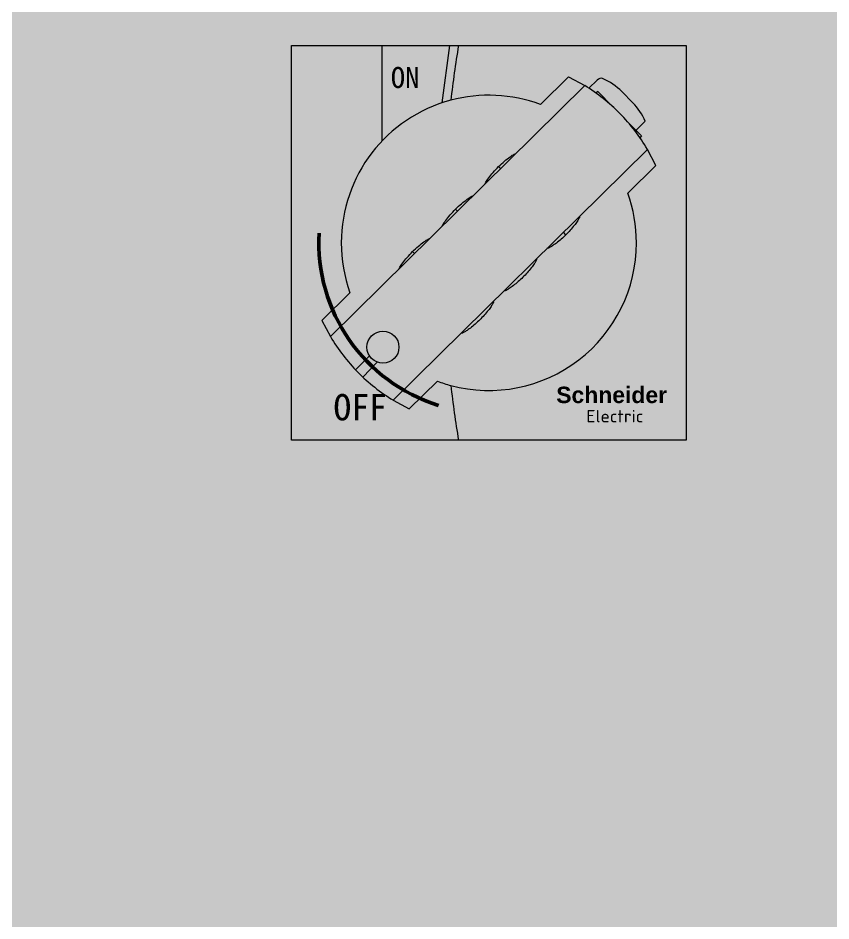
# Model space of a CAD drawing. Header units: millimetres. Extents: x 6914 to 9858, y -2771 to -210.
# Drawn here: x 8775.8 to 8930.4, y -1351.7 to -1180.1 of the extents above; entities that cross this region are included whole.
import ezdxf
from ezdxf.enums import TextEntityAlignment as Align

# ---------------------------------------------------------------- set-up
doc = ezdxf.new("R2010")
doc.units = ezdxf.units.MM
doc.layers.get('0').update_dxf_attribs({"lineweight": 9})
doc.layers.add('05. Аппараты', color=7, linetype='Continuous')
doc.layers.add('APPAREILLAGE', color=7, linetype='Continuous')
for name, color, linetype, lineweight in [('THICK', 7, 'Continuous', 13), ('тонкая', 7, 'Continuous', 13), ('Штриховка шкафов', 7, 'Continuous', 9)]:
    doc.layers.add(name, color=color, linetype=linetype, lineweight=lineweight)
doc.styles.add('ISO', font='', dxfattribs={"width": 0.8})
doc.styles.get("Standard").update_dxf_attribs({"font": 'txt.shx'})
doc.styles.add('STANDARD-2', font='arialbd.ttf')
doc.styles.get('ISO').set_extended_font_data('FangSong_GB2312')

# ---------------------------------------------------------------- blocks, each defined once
blk = doc.blocks.new('Из_буфера4442')
at = {"layer": 'Штриховка шкафов', "true_color": 0xc5c7c4}
blk.add_hatch(color=9, dxfattribs=at).paths.add_polyline_path([(-200, 2000), (200, 2000), (200, 0), (-200, 0)])
blk = doc.blocks.new('LV432598')
at = {"true_color": 0xffffff}
h = blk.add_hatch(color=7, dxfattribs=at)
h.paths.add_polyline_path([(-17.1, -19.82, 1), (-23.19, -19.82, 1)])
h.paths.add_polyline_path([(-25.34, -24.14), (-22.7, -21.47, 0.157502), (-21.25, -22.66), (-23.94, -25.53, -0.017015)])
at = {"layer": 'тонкая'}
h = blk.add_hatch(color=252, dxfattribs=at)
h.paths.add_polyline_path([(-19.87, 33.06), (-16.01, 33.06), (-16.01, 28.39), (-19.87, 28.39)])
h.paths.add_polyline_path([(-19.87, 34.39), (-12.27, 34.39), (-12.27, 28.39), (-16.01, 28.39), (-16.01, 33.06), (-19.87, 33.06)])
h.paths.add_polyline_path([(-20.33, 37.5), (-7.47, 37.5), (-8.97, 26.59, 0.121851), (-20.33, 19.34), (-20.33, 24.62), (-16.01, 24.62), (-16.01, 28.39), (-12.27, 28.39), (-12.27, 34.39), (-19.87, 34.39), (-19.87, 33.06), (-20.33, 33.06)])
h.paths.add_polyline_path([(-19.87, 28.39), (-16.01, 28.39), (-16.01, 24.62), (-20.33, 24.62), (-20.33, 33.06), (-19.87, 33.06)])
h.paths.add_polyline_path([(20.7, 28.79), (23.56, 25.88, 0.029351), (20.37, 28.46)])
h.paths.add_polyline_path([(-7.13, 5.58), (-6.87, 5.86), (-6.61, 6.14), (-6.33, 6.42), (-5.95, 6.03), (-8.92, 3.1), (-8.88, 3.2), (-8.82, 3.32), (-8.74, 3.47), (-8.63, 3.64), (-8.51, 3.83), (-8.37, 4.04), (-8.2, 4.27), (-8.02, 4.51), (-7.82, 4.77), (-7.6, 5.03), (-7.37, 5.31)])
h.paths.add_polyline_path([(-15.06, -2.22), (-14.79, -1.94), (-14.52, -1.66), (-14.14, -2.05), (-17.1, -4.97), (-17.06, -4.88), (-17, -4.76), (-16.92, -4.61), (-16.82, -4.44), (-16.69, -4.25), (-16.55, -4.03), (-16.39, -3.81), (-16.2, -3.56), (-16, -3.31), (-15.79, -3.04), (-15.56, -2.77), (-15.31, -2.5)])
h.paths.add_polyline_path([(1.58, 14.22), (1.85, 14.49), (2.23, 14.11), (-0.73, 11.18), (-0.69, 11.28), (-0.63, 11.4), (-0.55, 11.55), (-0.45, 11.72), (-0.32, 11.91), (-0.18, 12.12), (-0.02, 12.35), (0.17, 12.59), (0.37, 12.85), (0.58, 13.11), (0.81, 13.38), (1.06, 13.66), (1.31, 13.94)])
h.paths.add_polyline_path([(-4.67, 7.88), (-4.41, 8.08), (-4.16, 8.26), (-3.93, 8.42), (-3.72, 8.56), (-3.53, 8.68), (-3.35, 8.78), (-3.21, 8.86), (-3.08, 8.92), (-2.99, 8.96), (-5.95, 6.03), (-6.33, 6.42), (-6.05, 6.69), (-5.77, 6.95), (-5.49, 7.2), (-5.21, 7.44), (-4.93, 7.67)])
h.paths.add_polyline_path([(-14.24, -1.39), (-13.95, -1.13), (-13.67, -0.88), (-13.39, -0.64), (-13.12, -0.41), (-12.85, -0.2), (-12.59, 0), (-12.35, 0.18), (-12.12, 0.34), (-11.91, 0.48), (-11.71, 0.6), (-11.54, 0.7), (-11.39, 0.78), (-11.27, 0.84), (-11.17, 0.88), (-14.14, -2.05), (-14.52, -1.66)])
h.paths.add_polyline_path([(-18.2, -26.72, 0.018275), (-16.2, -27.97), (-18.17, -29.92, -0.000269), (-18.2, -29.9)])
h.paths.add_polyline_path([(2.7, 15.28), (2.98, 15.52), (3.25, 15.75), (3.52, 15.96), (3.78, 16.16), (4.02, 16.34), (4.25, 16.5), (4.46, 16.64), (4.66, 16.76), (4.83, 16.86), (4.98, 16.94), (5.1, 17), (5.2, 17.03), (2.23, 14.11), (1.85, 14.49), (2.13, 14.76), (2.42, 15.03)])
h.paths.add_polyline_path([(-28.15, -15.88, 0.115146), (-18.22, -26.71), (-22.62, -26.71, -0.083603), (-30.12, -17.82)])
h.paths.add_polyline_path([(-31.75, -14.73), (-29.72, -12.73, 0.027252), (-28.15, -15.88), (-30.12, -17.83)])
h.paths.add_polyline_path([(-16.2, -27.97, 0.02696), (-13.1, -29.55), (-15.13, -31.56), (-18.17, -29.92)])
h.paths.add_polyline_path([(-22.62, -26.71), (-18.22, -26.71, 0.000147), (-18.2, -26.72), (-18.2, -29.9, -0.03902)])
h.paths.add_polyline_path([(21.59, 31.26), (23.57, 30.17), (25.28, 28.76), (27.37, 26.63), (28.7, 25), (29.74, 23.11), (28, 21.39), (26.19, 23.22, 0.026736), (23.56, 25.88), (20.7, 28.79), (20.37, 28.46, 0.011633), (19.02, 29.38), (20.57, 30.91), (20.71, 31.03), (20.86, 31.14), (21.02, 31.22), (21.18, 31.27), (21.33, 31.3), (21.47, 31.29)])
h.paths.add_polyline_path([(-7.24, 27.11, -0.155817), (9.82, 26.29), (15.15, 31.55), (18.22, 29.88), (5.2, 17.03), (5.1, 17), (4.98, 16.94), (4.83, 16.86), (4.66, 16.76), (4.46, 16.64), (4.25, 16.5), (4.02, 16.34), (3.78, 16.16), (3.52, 15.96), (3.25, 15.75), (2.98, 15.52), (2.7, 15.28), (2.42, 15.03), (2.13, 14.76), (1.85, 14.49), (1.58, 14.22), (1.31, 13.94), (1.06, 13.66), (0.81, 13.38), (0.58, 13.11), (0.37, 12.85), (0.17, 12.59), (-0.02, 12.35), (-0.18, 12.12), (-0.32, 11.91), (-0.45, 11.72), (-0.55, 11.55), (-0.63, 11.4), (-0.69, 11.28), (-0.73, 11.18), (-2.99, 8.96), (-3.08, 8.92), (-3.21, 8.86), (-3.35, 8.78), (-3.53, 8.68), (-3.72, 8.56), (-3.93, 8.42), (-4.16, 8.26), (-4.41, 8.08), (-4.67, 7.88), (-4.93, 7.67), (-5.21, 7.44), (-5.49, 7.2), (-5.77, 6.95), (-6.05, 6.69), (-6.33, 6.42), (-6.61, 6.14), (-6.87, 5.86), (-7.13, 5.58), (-7.37, 5.31), (-7.6, 5.03), (-7.82, 4.77), (-8.02, 4.51), (-8.2, 4.27), (-8.37, 4.04), (-8.51, 3.83), (-8.63, 3.64), (-8.74, 3.47), (-8.82, 3.32), (-8.88, 3.2), (-8.92, 3.1), (-11.17, 0.88), (-11.27, 0.84), (-11.39, 0.78), (-11.54, 0.7), (-11.71, 0.6), (-11.91, 0.48), (-12.12, 0.34), (-12.35, 0.18), (-12.59, 0), (-12.85, -0.2), (-13.12, -0.41), (-13.39, -0.64), (-13.67, -0.88), (-13.95, -1.13), (-14.24, -1.39), (-14.52, -1.66), (-14.79, -1.94), (-15.06, -2.22), (-15.31, -2.5), (-15.56, -2.77), (-15.79, -3.04), (-16, -3.31), (-16.2, -3.56), (-16.39, -3.81), (-16.55, -4.03), (-16.69, -4.25), (-16.82, -4.44), (-16.92, -4.61), (-17, -4.76), (-17.06, -4.88), (-17.1, -4.97), (-28.15, -15.88, -0.027252), (-29.72, -12.73), (-26.41, -9.47, -0.438819)])
h.paths.add_polyline_path([(17.21, 5), (30.15, 17.77), (31.76, 14.71), (26.42, 9.45, -0.604578), (-7.24, -27.11, -0.023899), (-9.79, -26.3), (-13.1, -29.55, -0.02696), (-16.2, -27.97), (-5.2, -17.12), (0.84, -11.15), (2.98, -9.04), (9.03, -3.08), (11.17, -0.96), (14.18, 2.01)])
h.paths.add_polyline_path([(-0.73, 11.18), (2.23, 14.11), (5.2, 17.03), (18.22, 29.88, -0.006784), (19.02, 29.38, -0.011633), (20.37, 28.46, -0.029351), (23.56, 25.88, -0.026736), (26.19, 23.22, -0.029351), (28.73, 19.99, -0.018849), (30.15, 17.77), (17.21, 5), (14.18, 2.01), (11.17, -0.96), (9.03, -3.08), (2.98, -9.04), (0.84, -11.15), (-5.2, -17.12), (-16.2, -27.97, -0.018275), (-18.2, -26.72), (-18.2, -26.71), (-18.22, -26.71, -0.115146), (-28.15, -15.88), (-17.1, -4.97), (-14.14, -2.05), (-11.17, 0.88), (-8.92, 3.1), (-5.95, 6.03), (-2.99, 8.96)])
h.paths.add_polyline_path([(-37.5, 37.5), (37.5, 37.5), (37.5, -37.5), (-37.5, -37.5)])
h = blk.add_hatch(color=251, dxfattribs=at)
h.paths.add_polyline_path([(-18.2, -26.72, 0.018275), (-16.2, -27.97), (-18.17, -29.92, -0.000269), (-18.2, -29.9)])
h.paths.add_polyline_path([(-13.39, -0.64), (-13.12, -0.41), (-12.85, -0.2), (-12.59, 0), (-12.35, 0.18), (-12.12, 0.34), (-11.91, 0.48), (-11.71, 0.6), (-11.54, 0.7), (-11.39, 0.78), (-11.27, 0.84), (-11.17, 0.88), (-14.14, -2.05), (-14.52, -1.66), (-14.24, -1.39), (-13.95, -1.13), (-13.67, -0.88)])
h.paths.add_polyline_path([(-14.79, -1.94), (-14.52, -1.66), (-14.14, -2.05), (-17.1, -4.97), (-17.06, -4.88), (-17, -4.76), (-16.92, -4.61), (-16.82, -4.44), (-16.69, -4.25), (-16.55, -4.03), (-16.39, -3.81), (-16.2, -3.56), (-16, -3.31), (-15.79, -3.04), (-15.56, -2.77), (-15.31, -2.5), (-15.06, -2.22)])
h.paths.add_polyline_path([(-6.87, 5.86), (-6.61, 6.14), (-6.33, 6.42), (-5.95, 6.03), (-8.92, 3.1), (-8.88, 3.2), (-8.82, 3.32), (-8.74, 3.47), (-8.63, 3.64), (-8.51, 3.83), (-8.37, 4.04), (-8.2, 4.27), (-8.02, 4.51), (-7.82, 4.77), (-7.6, 5.03), (-7.37, 5.31), (-7.13, 5.58)])
h.paths.add_polyline_path([(-5.77, 6.95), (-5.49, 7.2), (-5.21, 7.44), (-4.93, 7.67), (-4.67, 7.88), (-4.41, 8.08), (-4.16, 8.26), (-3.93, 8.42), (-3.72, 8.56), (-3.53, 8.68), (-3.35, 8.78), (-3.21, 8.86), (-3.08, 8.92), (-2.99, 8.96), (-5.95, 6.03), (-6.33, 6.42), (-6.05, 6.69)])
h.paths.add_polyline_path([(1.58, 14.22), (1.85, 14.49), (2.23, 14.11), (-0.73, 11.18), (-0.69, 11.28), (-0.63, 11.4), (-0.55, 11.55), (-0.45, 11.72), (-0.32, 11.91), (-0.18, 12.12), (-0.02, 12.35), (0.17, 12.59), (0.37, 12.85), (0.58, 13.11), (0.81, 13.38), (1.06, 13.66), (1.31, 13.94)])
h.paths.add_polyline_path([(2.42, 15.03), (2.7, 15.28), (2.98, 15.52), (3.25, 15.75), (3.52, 15.96), (3.78, 16.16), (4.02, 16.34), (4.25, 16.5), (4.46, 16.64), (4.66, 16.76), (4.83, 16.86), (4.98, 16.94), (5.1, 17), (5.2, 17.03), (2.23, 14.11), (1.85, 14.49), (2.13, 14.76)])
h.paths.add_polyline_path([(20.7, 28.79), (23.56, 25.88, 0.029351), (20.37, 28.46)])
h.paths.add_polyline_path([(-0.73, 11.18), (2.23, 14.11), (5.2, 17.03), (18.22, 29.88, -0.006784), (19.02, 29.38, -0.011633), (20.37, 28.46, -0.029351), (23.56, 25.88, -0.026736), (26.19, 23.22, -0.029351), (28.73, 19.99, -0.018849), (30.15, 17.77), (17.21, 5), (14.18, 2.01), (11.17, -0.96), (9.03, -3.08), (2.98, -9.04), (0.84, -11.15), (-5.2, -17.12), (-16.2, -27.97, -0.018275), (-18.2, -26.72), (-18.2, -26.71), (-18.22, -26.71, -0.115146), (-28.15, -15.88), (-17.1, -4.97), (-14.14, -2.05), (-11.17, 0.88), (-8.92, 3.1), (-5.95, 6.03), (-2.99, 8.96)])
h.paths.add_polyline_path([(-7.24, 27.11, -0.155817), (9.82, 26.29), (15.15, 31.55), (18.22, 29.88), (5.2, 17.03), (5.1, 17), (4.98, 16.94), (4.83, 16.86), (4.66, 16.76), (4.46, 16.64), (4.25, 16.5), (4.02, 16.34), (3.78, 16.16), (3.52, 15.96), (3.25, 15.75), (2.98, 15.52), (2.7, 15.28), (2.42, 15.03), (2.13, 14.76), (1.85, 14.49), (1.58, 14.22), (1.31, 13.94), (1.06, 13.66), (0.81, 13.38), (0.58, 13.11), (0.37, 12.85), (0.17, 12.59), (-0.02, 12.35), (-0.18, 12.12), (-0.32, 11.91), (-0.45, 11.72), (-0.55, 11.55), (-0.63, 11.4), (-0.69, 11.28), (-0.73, 11.18), (-2.99, 8.96), (-3.08, 8.92), (-3.21, 8.86), (-3.35, 8.78), (-3.53, 8.68), (-3.72, 8.56), (-3.93, 8.42), (-4.16, 8.26), (-4.41, 8.08), (-4.67, 7.88), (-4.93, 7.67), (-5.21, 7.44), (-5.49, 7.2), (-5.77, 6.95), (-6.05, 6.69), (-6.33, 6.42), (-6.61, 6.14), (-6.87, 5.86), (-7.13, 5.58), (-7.37, 5.31), (-7.6, 5.03), (-7.82, 4.77), (-8.02, 4.51), (-8.2, 4.27), (-8.37, 4.04), (-8.51, 3.83), (-8.63, 3.64), (-8.74, 3.47), (-8.82, 3.32), (-8.88, 3.2), (-8.92, 3.1), (-11.17, 0.88), (-11.27, 0.84), (-11.39, 0.78), (-11.54, 0.7), (-11.71, 0.6), (-11.91, 0.48), (-12.12, 0.34), (-12.35, 0.18), (-12.59, 0), (-12.85, -0.2), (-13.12, -0.41), (-13.39, -0.64), (-13.67, -0.88), (-13.95, -1.13), (-14.24, -1.39), (-14.52, -1.66), (-14.79, -1.94), (-15.06, -2.22), (-15.31, -2.5), (-15.56, -2.77), (-15.79, -3.04), (-16, -3.31), (-16.2, -3.56), (-16.39, -3.81), (-16.55, -4.03), (-16.69, -4.25), (-16.82, -4.44), (-16.92, -4.61), (-17, -4.76), (-17.06, -4.88), (-17.1, -4.97), (-28.15, -15.88, -0.027252), (-29.72, -12.73), (-26.41, -9.47, -0.438819)])
h.paths.add_polyline_path([(12.64, -0.2), (12.85, -0.04), (13.07, 0.14), (13.3, 0.32), (13.54, 0.52), (13.77, 0.72), (14, 0.92), (14.23, 1.13), (14.44, 1.33), (14.65, 1.53), (14.18, 2.01), (17.21, 5), (30.15, 17.77), (31.76, 14.71), (26.42, 9.45, -0.604578), (-7.24, -27.11, -0.023899), (-9.79, -26.3), (-13.1, -29.55, -0.02696), (-16.2, -27.97), (-5.2, -17.12), (0.84, -11.15), (2.98, -9.04), (9.03, -3.08), (11.17, -0.96), (14.18, 2.01), (14.65, 1.53), (14.44, 1.33), (14.23, 1.13), (14, 0.92), (13.77, 0.72), (13.54, 0.52), (13.3, 0.32), (13.07, 0.14), (12.85, -0.04)])
h.paths.add_polyline_path([(23.57, 30.17), (25.28, 28.76), (27.37, 26.63), (28.7, 25), (29.74, 23.11), (28, 21.39), (26.19, 23.22, 0.026736), (23.56, 25.88), (20.7, 28.79), (20.37, 28.46, 0.011633), (19.02, 29.38), (20.57, 30.91), (20.71, 31.03), (20.86, 31.14), (21.02, 31.22), (21.18, 31.27), (21.33, 31.3), (21.47, 31.29), (21.59, 31.26)])
h.paths.add_polyline_path([(-29.72, -12.73, 0.027252), (-28.15, -15.88), (-30.12, -17.83), (-31.75, -14.73)])
h.paths.add_polyline_path([(-28.15, -15.88, 0.115146), (-18.22, -26.71), (-22.62, -26.71, -0.083603), (-30.12, -17.82)])
h.paths.add_polyline_path([(-16.2, -27.97, 0.02696), (-13.1, -29.55), (-15.13, -31.56), (-18.17, -29.92)])
h.paths.add_polyline_path([(-22.62, -26.71), (-18.22, -26.71, 0.000147), (-18.2, -26.72), (-18.2, -29.9, -0.03902)])
at = {"layer": 'тонкая', "ltscale": 100}
h = blk.add_hatch(color=251, dxfattribs=at)
h.paths.add_polyline_path([(-16.2, -3.56), (-16.39, -3.81), (-16.55, -4.03), (-16.69, -4.25), (-16.82, -4.44), (-16.92, -4.61), (-17, -4.76), (-17.06, -4.88), (-17.1, -4.97), (-14.14, -2.05), (-11.17, 0.88), (-8.92, 3.1), (-5.95, 6.03), (-2.99, 8.96), (-0.73, 11.18), (2.23, 14.11), (5.2, 17.03), (18.22, 29.88, -0.018419), (20.37, 28.46, -0.029351), (23.56, 25.88), (20.7, 28.79), (20.37, 28.46, 0.018419), (18.22, 29.88), (5.2, 17.03), (5.1, 17), (4.98, 16.94), (4.83, 16.86), (4.66, 16.76), (4.46, 16.64), (4.25, 16.5), (4.02, 16.34), (3.78, 16.16), (3.52, 15.96), (3.25, 15.75), (2.98, 15.52), (2.7, 15.28), (2.42, 15.03), (2.13, 14.76), (1.85, 14.49), (1.58, 14.22), (1.31, 13.94), (1.06, 13.66), (0.81, 13.38), (0.58, 13.11), (0.37, 12.85), (0.17, 12.59), (-0.02, 12.35), (-0.18, 12.12), (-0.32, 11.91), (-0.45, 11.72), (-0.55, 11.55), (-0.63, 11.4), (-0.69, 11.28), (-0.73, 11.18), (-2.99, 8.96), (-3.08, 8.92), (-3.21, 8.86), (-3.35, 8.78), (-3.53, 8.68), (-3.72, 8.56), (-3.93, 8.42), (-4.16, 8.26), (-4.41, 8.08), (-4.67, 7.88), (-4.93, 7.67), (-5.21, 7.44), (-5.49, 7.2), (-5.77, 6.95), (-6.05, 6.69), (-6.33, 6.42), (-6.61, 6.14), (-6.87, 5.86), (-7.13, 5.58), (-7.37, 5.31), (-7.6, 5.03), (-7.82, 4.77), (-8.02, 4.51), (-8.2, 4.27), (-8.37, 4.04), (-8.51, 3.83), (-8.63, 3.64), (-8.74, 3.47), (-8.82, 3.32), (-8.88, 3.2), (-8.92, 3.1), (-11.17, 0.88), (-11.27, 0.84), (-11.39, 0.78), (-11.54, 0.7), (-11.71, 0.6), (-11.91, 0.48), (-12.12, 0.34), (-12.35, 0.18), (-12.59, 0), (-12.85, -0.2), (-13.12, -0.41), (-13.39, -0.64), (-13.67, -0.88), (-13.95, -1.13), (-14.24, -1.39), (-14.52, -1.66), (-14.79, -1.94), (-15.06, -2.22), (-15.31, -2.5), (-15.56, -2.77), (-15.79, -3.04), (-16, -3.31)])
h.paths.add_polyline_path([(-16.2, -3.56), (-16.39, -3.81), (-16.55, -4.03), (-16.69, -4.25), (-16.82, -4.44), (-16.92, -4.61), (-17, -4.76), (-17.06, -4.88), (-17.1, -4.97), (-14.14, -2.05), (-11.17, 0.88), (-8.92, 3.1), (-5.95, 6.03), (-2.99, 8.96), (-0.73, 11.18), (2.23, 14.11), (5.2, 17.03), (18.22, 29.88, -0.018419), (20.37, 28.46, -0.029351), (23.56, 25.88), (20.7, 28.79), (20.37, 28.46, 0.018419), (18.22, 29.88), (5.2, 17.03), (5.1, 17), (4.98, 16.94), (4.83, 16.86), (4.66, 16.76), (4.46, 16.64), (4.25, 16.5), (4.02, 16.34), (3.78, 16.16), (3.52, 15.96), (3.25, 15.75), (2.98, 15.52), (2.7, 15.28), (2.42, 15.03), (2.13, 14.76), (1.85, 14.49), (1.58, 14.22), (1.31, 13.94), (1.06, 13.66), (0.81, 13.38), (0.58, 13.11), (0.37, 12.85), (0.17, 12.59), (-0.02, 12.35), (-0.18, 12.12), (-0.32, 11.91), (-0.45, 11.72), (-0.55, 11.55), (-0.63, 11.4), (-0.69, 11.28), (-0.73, 11.18), (-2.99, 8.96), (-3.08, 8.92), (-3.21, 8.86), (-3.35, 8.78), (-3.53, 8.68), (-3.72, 8.56), (-3.93, 8.42), (-4.16, 8.26), (-4.41, 8.08), (-4.67, 7.88), (-4.93, 7.67), (-5.21, 7.44), (-5.49, 7.2), (-5.77, 6.95), (-6.05, 6.69), (-6.33, 6.42), (-6.61, 6.14), (-6.87, 5.86), (-7.13, 5.58), (-7.37, 5.31), (-7.6, 5.03), (-7.82, 4.77), (-8.02, 4.51), (-8.2, 4.27), (-8.37, 4.04), (-8.51, 3.83), (-8.63, 3.64), (-8.74, 3.47), (-8.82, 3.32), (-8.88, 3.2), (-8.92, 3.1), (-11.17, 0.88), (-11.27, 0.84), (-11.39, 0.78), (-11.54, 0.7), (-11.71, 0.6), (-11.91, 0.48), (-12.12, 0.34), (-12.35, 0.18), (-12.59, 0), (-12.85, -0.2), (-13.12, -0.41), (-13.39, -0.64), (-13.67, -0.88), (-13.95, -1.13), (-14.24, -1.39), (-14.52, -1.66), (-14.79, -1.94), (-15.06, -2.22), (-15.31, -2.5), (-15.56, -2.77), (-15.79, -3.04), (-16, -3.31)])
h.paths.add_polyline_path([(-16.2, -3.56), (-16.39, -3.81), (-16.55, -4.03), (-16.69, -4.25), (-16.82, -4.44), (-16.92, -4.61), (-17, -4.76), (-17.06, -4.88), (-17.1, -4.97), (-14.14, -2.05), (-11.17, 0.88), (-8.92, 3.1), (-5.95, 6.03), (-2.99, 8.96), (-0.73, 11.18), (2.23, 14.11), (5.2, 17.03), (18.22, 29.88, -0.018419), (20.37, 28.46, -0.029351), (23.56, 25.88), (20.7, 28.79), (20.37, 28.46, 0.018419), (18.22, 29.88), (5.2, 17.03), (5.1, 17), (4.98, 16.94), (4.83, 16.86), (4.66, 16.76), (4.46, 16.64), (4.25, 16.5), (4.02, 16.34), (3.78, 16.16), (3.52, 15.96), (3.25, 15.75), (2.98, 15.52), (2.7, 15.28), (2.42, 15.03), (2.13, 14.76), (1.85, 14.49), (1.58, 14.22), (1.31, 13.94), (1.06, 13.66), (0.81, 13.38), (0.58, 13.11), (0.37, 12.85), (0.17, 12.59), (-0.02, 12.35), (-0.18, 12.12), (-0.32, 11.91), (-0.45, 11.72), (-0.55, 11.55), (-0.63, 11.4), (-0.69, 11.28), (-0.73, 11.18), (-2.99, 8.96), (-3.08, 8.92), (-3.21, 8.86), (-3.35, 8.78), (-3.53, 8.68), (-3.72, 8.56), (-3.93, 8.42), (-4.16, 8.26), (-4.41, 8.08), (-4.67, 7.88), (-4.93, 7.67), (-5.21, 7.44), (-5.49, 7.2), (-5.77, 6.95), (-6.05, 6.69), (-6.33, 6.42), (-6.61, 6.14), (-6.87, 5.86), (-7.13, 5.58), (-7.37, 5.31), (-7.6, 5.03), (-7.82, 4.77), (-8.02, 4.51), (-8.2, 4.27), (-8.37, 4.04), (-8.51, 3.83), (-8.63, 3.64), (-8.74, 3.47), (-8.82, 3.32), (-8.88, 3.2), (-8.92, 3.1), (-11.17, 0.88), (-11.27, 0.84), (-11.39, 0.78), (-11.54, 0.7), (-11.71, 0.6), (-11.91, 0.48), (-12.12, 0.34), (-12.35, 0.18), (-12.59, 0), (-12.85, -0.2), (-13.12, -0.41), (-13.39, -0.64), (-13.67, -0.88), (-13.95, -1.13), (-14.24, -1.39), (-14.52, -1.66), (-14.79, -1.94), (-15.06, -2.22), (-15.31, -2.5), (-15.56, -2.77), (-15.79, -3.04), (-16, -3.31)])
h.paths.add_polyline_path([(-16.2, -3.56), (-16.39, -3.81), (-16.55, -4.03), (-16.69, -4.25), (-16.82, -4.44), (-16.92, -4.61), (-17, -4.76), (-17.06, -4.88), (-17.1, -4.97), (-14.14, -2.05), (-11.17, 0.88), (-8.92, 3.1), (-5.95, 6.03), (-2.99, 8.96), (-0.73, 11.18), (2.23, 14.11), (5.2, 17.03), (18.22, 29.88, -0.018419), (20.37, 28.46, -0.029351), (23.56, 25.88), (20.7, 28.79), (20.37, 28.46, 0.018419), (18.22, 29.88), (5.2, 17.03), (5.1, 17), (4.98, 16.94), (4.83, 16.86), (4.66, 16.76), (4.46, 16.64), (4.25, 16.5), (4.02, 16.34), (3.78, 16.16), (3.52, 15.96), (3.25, 15.75), (2.98, 15.52), (2.7, 15.28), (2.42, 15.03), (2.13, 14.76), (1.85, 14.49), (1.58, 14.22), (1.31, 13.94), (1.06, 13.66), (0.81, 13.38), (0.58, 13.11), (0.37, 12.85), (0.17, 12.59), (-0.02, 12.35), (-0.18, 12.12), (-0.32, 11.91), (-0.45, 11.72), (-0.55, 11.55), (-0.63, 11.4), (-0.69, 11.28), (-0.73, 11.18), (-2.99, 8.96), (-3.08, 8.92), (-3.21, 8.86), (-3.35, 8.78), (-3.53, 8.68), (-3.72, 8.56), (-3.93, 8.42), (-4.16, 8.26), (-4.41, 8.08), (-4.67, 7.88), (-4.93, 7.67), (-5.21, 7.44), (-5.49, 7.2), (-5.77, 6.95), (-6.05, 6.69), (-6.33, 6.42), (-6.61, 6.14), (-6.87, 5.86), (-7.13, 5.58), (-7.37, 5.31), (-7.6, 5.03), (-7.82, 4.77), (-8.02, 4.51), (-8.2, 4.27), (-8.37, 4.04), (-8.51, 3.83), (-8.63, 3.64), (-8.74, 3.47), (-8.82, 3.32), (-8.88, 3.2), (-8.92, 3.1), (-11.17, 0.88), (-11.27, 0.84), (-11.39, 0.78), (-11.54, 0.7), (-11.71, 0.6), (-11.91, 0.48), (-12.12, 0.34), (-12.35, 0.18), (-12.59, 0), (-12.85, -0.2), (-13.12, -0.41), (-13.39, -0.64), (-13.67, -0.88), (-13.95, -1.13), (-14.24, -1.39), (-14.52, -1.66), (-14.79, -1.94), (-15.06, -2.22), (-15.31, -2.5), (-15.56, -2.77), (-15.79, -3.04), (-16, -3.31)])
h.paths.add_polyline_path([(1.58, 14.22), (1.85, 14.49), (2.23, 14.11), (-0.73, 11.18), (-0.69, 11.28), (-0.63, 11.4), (-0.55, 11.55), (-0.45, 11.72), (-0.32, 11.91), (-0.18, 12.12), (-0.02, 12.35), (0.17, 12.59), (0.37, 12.85), (0.58, 13.11), (0.81, 13.38), (1.06, 13.66), (1.31, 13.94)])
h.paths.add_polyline_path([(2.42, 15.03), (2.7, 15.28), (2.98, 15.52), (3.25, 15.75), (3.52, 15.96), (3.78, 16.16), (4.02, 16.34), (4.25, 16.5), (4.46, 16.64), (4.66, 16.76), (4.83, 16.86), (4.98, 16.94), (5.1, 17), (5.2, 17.03), (2.23, 14.11), (1.85, 14.49), (2.13, 14.76)])
h.paths.add_polyline_path([(-5.49, 7.2), (-5.21, 7.44), (-4.93, 7.67), (-4.67, 7.88), (-4.41, 8.08), (-4.16, 8.26), (-3.93, 8.42), (-3.72, 8.56), (-3.53, 8.68), (-3.35, 8.78), (-3.21, 8.86), (-3.08, 8.92), (-2.99, 8.96), (-5.95, 6.03), (-6.33, 6.42), (-6.05, 6.69), (-5.77, 6.95)])
h.paths.add_polyline_path([(-6.87, 5.86), (-6.61, 6.14), (-6.33, 6.42), (-5.95, 6.03), (-8.92, 3.1), (-8.88, 3.2), (-8.82, 3.32), (-8.74, 3.47), (-8.63, 3.64), (-8.51, 3.83), (-8.37, 4.04), (-8.2, 4.27), (-8.02, 4.51), (-7.82, 4.77), (-7.6, 5.03), (-7.37, 5.31), (-7.13, 5.58)])
h.paths.add_polyline_path([(-13.39, -0.64), (-13.12, -0.41), (-12.85, -0.2), (-12.59, 0), (-12.35, 0.18), (-12.12, 0.34), (-11.91, 0.48), (-11.71, 0.6), (-11.54, 0.7), (-11.39, 0.78), (-11.27, 0.84), (-11.17, 0.88), (-14.14, -2.05), (-14.52, -1.66), (-14.24, -1.39), (-13.95, -1.13), (-13.67, -0.88)])
h.paths.add_polyline_path([(-15.06, -2.22), (-14.79, -1.94), (-14.52, -1.66), (-14.14, -2.05), (-17.1, -4.97), (-17.06, -4.88), (-17, -4.76), (-16.92, -4.61), (-16.82, -4.44), (-16.69, -4.25), (-16.55, -4.03), (-16.39, -3.81), (-16.2, -3.56), (-16, -3.31), (-15.79, -3.04), (-15.56, -2.77), (-15.31, -2.5)])
h.paths.add_polyline_path([(20.7, 28.79), (23.56, 25.88, 0.029351), (20.37, 28.46)])
h.paths.add_polyline_path([(-16.2, -3.56), (-16.39, -3.81), (-16.55, -4.03), (-16.69, -4.25), (-16.82, -4.44), (-16.92, -4.61), (-17, -4.76), (-17.06, -4.88), (-17.1, -4.97), (-14.14, -2.05), (-11.17, 0.88), (-8.92, 3.1), (-5.95, 6.03), (-2.99, 8.96), (-0.73, 11.18), (2.23, 14.11), (5.2, 17.03), (18.22, 29.88, -0.018419), (20.37, 28.46, -0.029351), (23.56, 25.88), (20.7, 28.79), (20.37, 28.46, 0.018419), (18.22, 29.88), (5.2, 17.03), (5.1, 17), (4.98, 16.94), (4.83, 16.86), (4.66, 16.76), (4.46, 16.64), (4.25, 16.5), (4.02, 16.34), (3.78, 16.16), (3.52, 15.96), (3.25, 15.75), (2.98, 15.52), (2.7, 15.28), (2.42, 15.03), (2.13, 14.76), (1.85, 14.49), (1.58, 14.22), (1.31, 13.94), (1.06, 13.66), (0.81, 13.38), (0.58, 13.11), (0.37, 12.85), (0.17, 12.59), (-0.02, 12.35), (-0.18, 12.12), (-0.32, 11.91), (-0.45, 11.72), (-0.55, 11.55), (-0.63, 11.4), (-0.69, 11.28), (-0.73, 11.18), (-2.99, 8.96), (-3.08, 8.92), (-3.21, 8.86), (-3.35, 8.78), (-3.53, 8.68), (-3.72, 8.56), (-3.93, 8.42), (-4.16, 8.26), (-4.41, 8.08), (-4.67, 7.88), (-4.93, 7.67), (-5.21, 7.44), (-5.49, 7.2), (-5.77, 6.95), (-6.05, 6.69), (-6.33, 6.42), (-6.61, 6.14), (-6.87, 5.86), (-7.13, 5.58), (-7.37, 5.31), (-7.6, 5.03), (-7.82, 4.77), (-8.02, 4.51), (-8.2, 4.27), (-8.37, 4.04), (-8.51, 3.83), (-8.63, 3.64), (-8.74, 3.47), (-8.82, 3.32), (-8.88, 3.2), (-8.92, 3.1), (-11.17, 0.88), (-11.27, 0.84), (-11.39, 0.78), (-11.54, 0.7), (-11.71, 0.6), (-11.91, 0.48), (-12.12, 0.34), (-12.35, 0.18), (-12.59, 0), (-12.85, -0.2), (-13.12, -0.41), (-13.39, -0.64), (-13.67, -0.88), (-13.95, -1.13), (-14.24, -1.39), (-14.52, -1.66), (-14.79, -1.94), (-15.06, -2.22), (-15.31, -2.5), (-15.56, -2.77), (-15.79, -3.04), (-16, -3.31)])
for p, q in [((-20.33, 37.5), (-20.33, 19.34)), ((-7.47, 37.5), (-8.97, 26.59)), ((-22.7, -21.47), (-25.34, -24.14)), ((-21.25, -22.66), (-23.94, -25.53))]:
    blk.add_line(p, q)
blk.add_circle((-20.14, -19.82), 3.04)
at = {"layer": 'THICK'}
for p, q in [((9.82, 26.29), (15.15, 31.55)), ((20.57, 30.91), (19.02, 29.38)), ((-30.12, -17.82), (18.22, 29.88)), ((20.7, 28.79), (20.37, 28.46)), ((23.56, 25.88), (20.7, 28.79)), ((25.28, 28.76), (27.37, 26.63)), ((26.19, 23.22), (29.05, 20.32)), ((28, 21.39), (29.74, 23.11)), ((29.05, 20.32), (28.73, 19.99)), ((-18.17, -29.92), (30.15, 17.77)), ((2.7, 15.28), (2.98, 15.52)), ((2.98, 15.52), (3.25, 15.75)), ((3.25, 15.75), (3.52, 15.96)), ((3.52, 15.96), (3.78, 16.16)), ((3.78, 16.16), (4.02, 16.34)), ((4.02, 16.34), (4.25, 16.5)), ((4.25, 16.5), (4.46, 16.64)), ((4.46, 16.64), (4.66, 16.76)), ((4.66, 16.76), (4.83, 16.86)), ((4.83, 16.86), (4.98, 16.94)), ((4.98, 16.94), (5.1, 17)), ((5.1, 17), (5.2, 17.03)), ((1.06, 13.66), (1.31, 13.94)), ((1.31, 13.94), (1.58, 14.22)), ((1.58, 14.22), (1.85, 14.49)), ((1.85, 14.49), (2.13, 14.76)), ((2.23, 14.11), (1.85, 14.49)), ((2.13, 14.76), (2.42, 15.03)), ((2.42, 15.03), (2.7, 15.28)), ((26.42, 9.45), (31.76, 14.71)), ((-0.32, 11.91), (-0.18, 12.12)), ((-0.18, 12.12), (-0.02, 12.35)), ((-0.02, 12.35), (0.17, 12.59)), ((0.17, 12.59), (0.37, 12.85)), ((0.37, 12.85), (0.58, 13.11)), ((0.58, 13.11), (0.81, 13.38)), ((0.81, 13.38), (1.06, 13.66)), ((-0.73, 11.18), (-0.69, 11.28)), ((-0.69, 11.28), (-0.63, 11.4)), ((-0.63, 11.4), (-0.55, 11.55)), ((-0.55, 11.55), (-0.45, 11.72)), ((-0.45, 11.72), (-0.32, 11.91)), ((-3.72, 8.56), (-3.53, 8.68)), ((-3.53, 8.68), (-3.35, 8.78)), ((-3.35, 8.78), (-3.21, 8.86)), ((-3.21, 8.86), (-3.08, 8.92)), ((-3.08, 8.92), (-2.99, 8.96)), ((-6.05, 6.69), (-5.77, 6.95)), ((-5.77, 6.95), (-5.49, 7.2)), ((-5.49, 7.2), (-5.21, 7.44)), ((-5.21, 7.44), (-4.93, 7.67)), ((-4.93, 7.67), (-4.67, 7.88)), ((-4.67, 7.88), (-4.41, 8.08)), ((-4.41, 8.08), (-4.16, 8.26)), ((-4.16, 8.26), (-3.93, 8.42)), ((-3.93, 8.42), (-3.72, 8.56)), ((-7.6, 5.03), (-7.37, 5.31)), ((-7.37, 5.31), (-7.13, 5.58)), ((-7.13, 5.58), (-6.87, 5.86)), ((-6.87, 5.86), (-6.61, 6.14)), ((-6.61, 6.14), (-6.33, 6.42)), ((-6.33, 6.42), (-6.05, 6.69)), ((-5.95, 6.03), (-6.33, 6.42)), ((-8.82, 3.32), (-8.74, 3.47)), ((-8.74, 3.47), (-8.63, 3.64)), ((-8.63, 3.64), (-8.51, 3.83)), ((-8.51, 3.83), (-8.37, 4.04)), ((-8.37, 4.04), (-8.2, 4.27)), ((-8.2, 4.27), (-8.02, 4.51)), ((-8.02, 4.51), (-7.82, 4.77)), ((-7.82, 4.77), (-7.6, 5.03)), ((16.4, 3.51), (16.23, 3.3)), ((16.55, 3.71), (16.4, 3.51)), ((16.68, 3.9), (16.55, 3.71)), ((16.8, 4.07), (16.68, 3.9)), ((16.9, 4.22), (16.8, 4.07)), ((16.99, 4.37), (16.9, 4.22)), ((17.06, 4.49), (16.99, 4.37)), ((17.12, 4.6), (17.06, 4.49)), ((17.17, 4.7), (17.12, 4.6)), ((17.21, 4.78), (17.17, 4.7)), ((17.19, 4.98), (17.2, 4.98)), ((17.2, 4.98), (17.2, 4.98)), ((17.2, 4.98), (17.21, 4.98)), ((17.21, 4.98), (17.22, 4.97)), ((17.23, 4.85), (17.21, 4.78)), ((17.22, 4.97), (17.22, 4.97)), ((17.22, 4.97), (17.23, 4.97)), ((17.23, 4.97), (17.24, 4.94)), ((17.24, 4.9), (17.23, 4.85)), ((17.24, 4.94), (17.24, 4.9)), ((-8.92, 3.1), (-8.88, 3.2)), ((-8.88, 3.2), (-8.82, 3.32)), ((14.65, 1.53), (14.18, 2.01)), ((14.85, 1.73), (14.65, 1.53)), ((15.05, 1.94), (14.85, 1.73)), ((15.26, 2.16), (15.05, 1.94)), ((15.46, 2.39), (15.26, 2.16)), ((15.67, 2.62), (15.46, 2.39)), ((15.87, 2.85), (15.67, 2.62)), ((16.06, 3.08), (15.87, 2.85)), ((16.23, 3.3), (16.06, 3.08)), ((-12.85, -0.2), (-12.59, 0)), ((-12.59, 0), (-12.35, 0.18)), ((-12.35, 0.18), (-12.12, 0.34)), ((-12.12, 0.34), (-11.91, 0.48)), ((-11.91, 0.48), (-11.71, 0.6)), ((-11.71, 0.6), (-11.54, 0.7)), ((-11.54, 0.7), (-11.39, 0.78)), ((-11.39, 0.78), (-11.27, 0.84)), ((-11.27, 0.84), (-11.17, 0.88)), ((13.07, 0.14), (12.85, -0.04)), ((13.3, 0.32), (13.07, 0.14)), ((13.54, 0.52), (13.3, 0.32)), ((13.77, 0.72), (13.54, 0.52)), ((14, 0.92), (13.77, 0.72)), ((14.23, 1.13), (14, 0.92)), ((14.44, 1.33), (14.23, 1.13)), ((14.65, 1.53), (14.44, 1.33)), ((-14.79, -1.94), (-14.52, -1.66)), ((-14.52, -1.66), (-14.24, -1.39)), ((-14.14, -2.05), (-14.52, -1.66)), ((-14.24, -1.39), (-13.95, -1.13)), ((-13.95, -1.13), (-13.67, -0.88)), ((-13.67, -0.88), (-13.39, -0.64)), ((-13.39, -0.64), (-13.12, -0.41)), ((-13.12, -0.41), (-12.85, -0.2)), ((11.17, -0.97), (11.17, -0.96)), ((11.17, -0.98), (11.17, -0.97)), ((11.17, -0.99), (11.17, -0.98)), ((11.17, -1), (11.17, -0.99)), ((11.17, -0.99), (11.17, -0.99)), ((11.18, -1.01), (11.17, -1)), ((11.2, -1.02), (11.18, -1.01)), ((11.24, -1.02), (11.2, -1.02)), ((11.3, -1.01), (11.24, -1.02)), ((11.36, -0.99), (11.3, -1.01)), ((11.44, -0.95), (11.36, -0.99)), ((11.54, -0.91), (11.44, -0.95)), ((11.65, -0.85), (11.54, -0.91)), ((11.78, -0.77), (11.65, -0.85)), ((11.92, -0.69), (11.78, -0.77)), ((12.08, -0.59), (11.92, -0.69)), ((12.25, -0.47), (12.08, -0.59)), ((12.44, -0.34), (12.25, -0.47)), ((12.64, -0.2), (12.44, -0.34)), ((12.85, -0.04), (12.64, -0.2)), ((-16.2, -3.56), (-16, -3.31)), ((-16, -3.31), (-15.79, -3.04)), ((-15.79, -3.04), (-15.56, -2.77)), ((-15.56, -2.77), (-15.31, -2.5)), ((-15.31, -2.5), (-15.06, -2.22)), ((-15.06, -2.22), (-14.79, -1.94)), ((8.99, -3.38), (8.94, -3.47)), ((9.02, -3.3), (8.99, -3.38)), ((9, -3.1), (9.01, -3.1)), ((9.01, -3.1), (9.02, -3.1)), ((9.02, -3.1), (9.03, -3.1)), ((9.04, -3.23), (9.02, -3.3)), ((9.03, -3.1), (9.03, -3.11)), ((9.03, -3.11), (9.04, -3.11)), ((9.04, -3.11), (9.04, -3.11)), ((9.04, -3.11), (9.05, -3.14)), ((9.06, -3.18), (9.04, -3.23)), ((9.05, -3.14), (9.06, -3.18)), ((-17.1, -4.97), (-17.06, -4.88)), ((-17.06, -4.88), (-17, -4.76)), ((-17, -4.76), (-16.92, -4.61)), ((-16.92, -4.61), (-16.82, -4.44)), ((-16.82, -4.44), (-16.69, -4.25)), ((-16.69, -4.25), (-16.55, -4.03)), ((-16.55, -4.03), (-16.39, -3.81)), ((-16.39, -3.81), (-16.2, -3.56)), ((7.87, -5), (7.68, -5.23)), ((8.05, -4.78), (7.87, -5)), ((8.21, -4.57), (8.05, -4.78)), ((8.36, -4.37), (8.21, -4.57)), ((8.49, -4.18), (8.36, -4.37)), ((8.61, -4.01), (8.49, -4.18)), ((8.72, -3.85), (8.61, -4.01)), ((8.8, -3.71), (8.72, -3.85)), ((8.88, -3.59), (8.8, -3.71)), ((8.94, -3.47), (8.88, -3.59)), ((6.26, -6.75), (6.04, -6.95)), ((6.46, -6.55), (6.26, -6.75)), ((6.66, -6.35), (6.46, -6.55)), ((6.87, -6.14), (6.66, -6.35)), ((7.07, -5.92), (6.87, -6.14)), ((7.28, -5.69), (7.07, -5.92)), ((7.48, -5.46), (7.28, -5.69)), ((7.68, -5.23), (7.48, -5.46)), ((4.07, -8.55), (3.89, -8.67)), ((4.25, -8.42), (4.07, -8.55)), ((4.45, -8.28), (4.25, -8.42)), ((4.67, -8.12), (4.45, -8.28)), ((4.89, -7.94), (4.67, -8.12)), ((5.12, -7.76), (4.89, -7.94)), ((5.35, -7.56), (5.12, -7.76)), ((5.59, -7.36), (5.35, -7.56)), ((5.82, -7.15), (5.59, -7.36)), ((6.04, -6.95), (5.82, -7.15)), ((-31.75, -14.73), (-26.41, -9.47)), ((2.98, -9.05), (2.98, -9.04)), ((2.98, -9.06), (2.98, -9.05)), ((2.98, -9.07), (2.98, -9.06)), ((2.99, -9.07), (2.98, -9.07)), ((2.99, -9.08), (2.99, -9.07)), ((3.02, -9.1), (2.99, -9.08)), ((2.99, -9.08), (2.99, -9.08)), ((3.06, -9.1), (3.02, -9.1)), ((3.11, -9.09), (3.06, -9.1)), ((3.18, -9.06), (3.11, -9.09)), ((3.26, -9.03), (3.18, -9.06)), ((3.36, -8.98), (3.26, -9.03)), ((3.47, -8.93), (3.36, -8.98)), ((3.59, -8.85), (3.47, -8.93)), ((3.74, -8.77), (3.59, -8.85)), ((3.89, -8.67), (3.74, -8.77)), ((0.53, -11.93), (0.43, -12.09)), ((0.62, -11.79), (0.53, -11.93)), ((0.69, -11.66), (0.62, -11.79)), ((0.75, -11.55), (0.69, -11.66)), ((0.8, -11.46), (0.75, -11.55)), ((0.84, -11.38), (0.8, -11.46)), ((0.82, -11.18), (0.83, -11.18)), ((0.83, -11.18), (0.83, -11.18)), ((0.83, -11.18), (0.84, -11.18)), ((0.84, -11.18), (0.85, -11.18)), ((0.86, -11.31), (0.84, -11.38)), ((0.85, -11.18), (0.85, -11.19)), ((0.85, -11.19), (0.86, -11.19)), ((0.86, -11.19), (0.87, -11.22)), ((0.87, -11.26), (0.86, -11.31)), ((0.87, -11.22), (0.87, -11.26)), ((-0.7, -13.54), (-0.91, -13.77)), ((-0.5, -13.31), (-0.7, -13.54)), ((-0.31, -13.08), (-0.5, -13.31)), ((-0.14, -12.86), (-0.31, -13.08)), ((0.03, -12.65), (-0.14, -12.86)), ((0.18, -12.45), (0.03, -12.65)), ((0.31, -12.26), (0.18, -12.45)), ((0.43, -12.09), (0.31, -12.26)), ((-2.6, -15.44), (-2.83, -15.64)), ((-2.37, -15.23), (-2.6, -15.44)), ((-2.14, -15.03), (-2.37, -15.23)), ((-1.93, -14.83), (-2.14, -15.03)), ((-1.72, -14.63), (-1.93, -14.83)), ((-1.52, -14.42), (-1.72, -14.63)), ((-1.32, -14.22), (-1.52, -14.42)), ((-1.11, -14), (-1.32, -14.22)), ((-0.91, -13.77), (-1.11, -14)), ((-5.2, -17.13), (-5.2, -17.12)), ((-5.2, -17.14), (-5.2, -17.13)), ((-5.2, -17.15), (-5.2, -17.14)), ((-5.2, -17.14), (-5.2, -17.14)), ((-5.2, -17.16), (-5.2, -17.15)), ((-5.19, -17.16), (-5.2, -17.16)), ((-5.17, -17.17), (-5.19, -17.16)), ((-5.01, -17.14), (-5.07, -17.16)), ((-4.93, -17.11), (-5.01, -17.14)), ((-4.83, -17.06), (-4.93, -17.11)), ((-4.72, -17), (-4.83, -17.06)), ((-4.59, -16.93), (-4.72, -17)), ((-4.45, -16.85), (-4.59, -16.93)), ((-4.29, -16.74), (-4.45, -16.85)), ((-4.12, -16.63), (-4.29, -16.74)), ((-3.93, -16.5), (-4.12, -16.63)), ((-3.73, -16.35), (-3.93, -16.5)), ((-3.52, -16.19), (-3.73, -16.35)), ((-3.3, -16.02), (-3.52, -16.19)), ((-3.07, -15.84), (-3.3, -16.02)), ((-2.83, -15.64), (-3.07, -15.84)), ((-5.13, -17.17), (-5.17, -17.17)), ((-5.07, -17.16), (-5.13, -17.17)), ((-15.13, -31.56), (-9.79, -26.3))]:
    blk.add_line(p, q, dxfattribs=at)
for centre, radius, start, end in [((224.18, 0), 233, 170.7383, 173.3182), ((0, 0), 35, 44.6235, 58.6321), ((0, 0), 28.06, 69.525, 104.9509), ((0, 0), 28.06, 104.9509, 180), ((0, 0), 35, 30.5164, 44.6235), ((0, 0), 28.06, 0, 19.6741), ((0, 0), 28.06, 255.0491, 0), ((0, 0), 28.06, 180, 199.7219), ((0, 0), 35, 210.6149, 224.6235), ((0, 0), 35, 224.6235, 238.7306), ((0, 0), 28.06, 249.5729, 255.0491), ((224.18, 0), 233, 186.6818, 189.2617)]:
    blk.add_arc(centre, radius, start, end, dxfattribs=at)
for centre, major_axis, start_param, end_param in [((21, 30.47), (0.712, 0.702), 0.238961, 1.570796), ((3.56, 7.32), (21.72, 21.43), 0, 0.238961), ((5.66, 5.2), (21.72, 21.43), -0.227688, 0)]:
    blk.add_ellipse(centre, major_axis=major_axis, ratio=0.605598, start_param=start_param, end_param=end_param, dxfattribs=at)
at = {"layer": 'тонкая', "ltscale": 100}
for p, q in [((15.15, 31.55), (18.22, 29.88)), ((31.76, 14.71), (30.15, 17.77)), ((-31.75, -14.73), (-30.12, -17.83)), ((-18.17, -29.92), (-15.13, -31.56))]:
    blk.add_line(p, q, dxfattribs=at)
blk.add_lwpolyline([(-37.5, 37.5), (37.5, 37.5), (37.5, -37.5), (-37.5, -37.5)], close=True, dxfattribs=at)
at = {"layer": 'тонкая', "color": 7, "lineweight": 50, "true_color": 0xffffff}
blk.add_arc((0, 0), 32.33, 176.6801, 252.8169, dxfattribs=at)
at = {"layer": '05. Аппараты', "color": 7, "true_color": 0xffffff, "style": 'STANDARD-2'}
blk.add_text('Schneider', height=3.12, dxfattribs=at).set_placement((12.81, -30.46))
at = {"layer": '05. Аппараты', "color": 7, "true_color": 0xffffff}
blk.add_text('Electric', height=2.34, dxfattribs=at).set_placement((18.53, -34.12))
at = {"layer": 'APPAREILLAGE', "style": 'ISO'}
for s, height, p in [('ON', 4, (-13.2, 29.43)), ('OFF', 5, (-19.36, -33.74))]:
    blk.add_text(s, height=height, dxfattribs=at).set_placement(p, align=Align.RIGHT)

msp = doc.modelspace()

# ---------------------------------------------------------------- block references
at = {"ltscale": 40}
msp.add_blockref('Из_буфера4442', (8821.23, -2360.26), dxfattribs=at)
at = {"layer": 'тонкая'}
msp.add_blockref('LV432598', (8865.34, -1222.79), dxfattribs=at)

doc.saveas('drawing.dxf')
